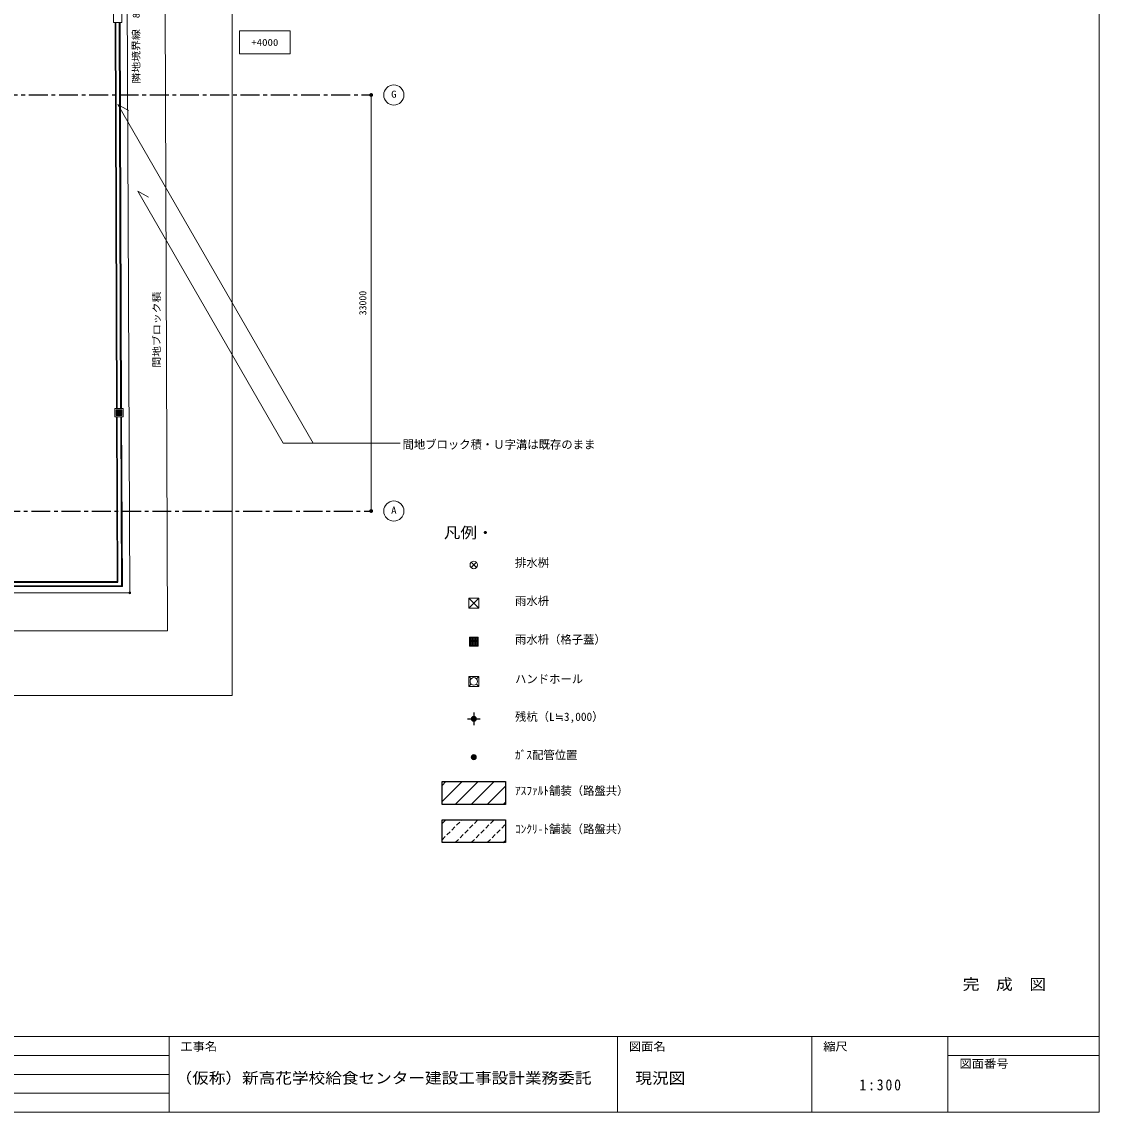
# Model space of a CAD drawing. Units: millimetres at full size, sheet at 1:300, with parts at other scales. Extents: x -120150 to 120150, y -84600 to 84600.
# Drawn here: x 34670 to 120150, y -84600 to 1889 of the extents above; entities that cross this region are included whole.
import ezdxf
from ezdxf.enums import TextEntityAlignment as Align

# ---------------------------------------------------------------- set-up
doc = ezdxf.new("R2010")
doc.units = ezdxf.units.MM
doc.header["$LTSCALE"] = 300
doc.linetypes.add('CHAIN1', pattern=[8, 5, -1, 1, -1])
doc.linetypes.add('DASHED1', pattern=[1.8, 1.2, -0.6])
for name, color, linetype, lineweight in [('0-5_姿線', 7, 'Continuous', 13), ('0-6_文字線', 5, 'Continuous', 13), ('0-8_建具線', 1, 'Continuous', 13), ('0-C_強調線', 4, 'Continuous', 13), ('0-E_その他', 7, 'Continuous', 13), ('0-F_BIHIN', 3, 'Continuous', 13), ('4-5_室別面積', 7, 'Continuous', 18), ('4-A_家具線', 1, 'Continuous', 18), ('F-F_F-Fﾚｲﾔ', 7, 'Continuous', 13)]:
    doc.layers.add(name, color=color, linetype=linetype, lineweight=lineweight)
for name, color, linetype in [('1-5_姿線', 7, 'Continuous'), ('4-1_庇', 7, 'CHAIN1'), ('4-D_強調線', 4, 'Continuous'), ('5-0_補助線', 7, 'Continuous'), ('5-5_三斜面積', 7, 'Continuous'), ('5-6_文字線', 7, 'Continuous'), ('5-9_ハッチ線', 7, 'DASHED1'), ('A-0_残杭', 3, 'CHAIN1')]:
    doc.layers.add(name, color=color, linetype=linetype)
doc.styles.add('ＭＳ ゴシック', font='')
doc.styles.get('ＭＳ ゴシック').set_extended_font_data('MS Gothic')

# ---------------------------------------------------------------- blocks, each defined once
blk = doc.blocks.new('filled_dot')
at = {"color": 0, "linetype": 'Continuous', "lineweight": -2, "const_width": 1.25}
blk.add_lwpolyline([(-0.625, 0, 1), (0.625, 0, 1)], format="xyb", close=True, dxfattribs=at)

msp = doc.modelspace()

# ---------------------------------------------------------------- hatches: boundary and pattern name
at = {"layer": '4-5_室別面積'}
for color, points in [(1, [(70732.1, -53402.2, 1), (70332.1, -53402.2, 1)]), (94, [(70732.1, -56439.3, 1), (70332.1, -56439.3, 1)])]:
    msp.add_hatch(color=color, dxfattribs=at).paths.add_polyline_path(points)
at = {"layer": '5-6_文字線'}
msp.add_hatch(color=94, dxfattribs=at).paths.add_polyline_path([(70707.1, -56439.3, 1), (70357.1, -56439.3, 1)])
at = {"layer": 'A-0_残杭'}
msp.add_hatch(color=1, dxfattribs=at).paths.add_polyline_path([(70707.1, -53402.2, 1), (70357.1, -53402.2, 1)])

# ---------------------------------------------------------------- linework, layer by layer
at = {"layer": '0-5_姿線'}
for p, q in [((43228.1, -43416), (43001.5, 13500.5)), ((-44271.9, -43416), (43228.1, -43416))]:
    msp.add_line(p, q, dxfattribs=at)
for start, end in [(0, 180), (180, 0)]:
    msp.add_arc((43228.1, -43416), 75, start, end, dxfattribs=at)
at = {"layer": '0-6_文字線'}
for centre in [(64187.3, -3915.9), (64187.3, -36915.9)]:
    msp.add_circle(centre, 800, dxfattribs=at)
at = {"layer": '0-8_建具線'}
msp.add_line((62387.3, -36915.9), (62387.3, -3915.9), dxfattribs=at)
at = {"layer": '0-C_強調線'}
for p, q in [((51953.3, 1161.8), (55953.3, 1161.8)), ((51953.3, 1161.8), (51953.3, -638.2)), ((55953.3, 1161.8), (55953.3, -638.2)), ((51953.3, -638.2), (55953.3, -638.2))]:
    msp.add_line(p, q, dxfattribs=at)
at = {"layer": '0-E_その他'}
for p, q in [((120150, -78600), (120150, 84600)), ((-120150, -78600), (120150, -78600)), ((120150, -78600), (120150, -84600)), ((-120150, -84600), (120150, -84600))]:
    msp.add_line(p, q, dxfattribs=at)
at = {"layer": '0-F_BIHIN'}
for p, q in [((46350, -78600), (46350, -84600)), ((81935.3, -78600), (81935.3, -84600)), ((97350, -78600), (97350, -84600)), ((108150, -78600), (108150, -84600)), ((108150, -80100), (120150, -80100))]:
    msp.add_line(p, q, dxfattribs=at)
at = {"layer": '4-1_庇'}
for p, q in [((-22372.9, -3915.9), (62387.3, -3915.9)), ((-29372.9, -36915.9), (62387.3, -36915.9))]:
    msp.add_line(p, q, dxfattribs=at)
at = {"layer": '4-5_室別面積'}
for p, q in [((51348.4, -51553.5), (51348.4, 3546.5)), ((41943.7, 1839.2), (41943.7, 2489.2)), ((42593.7, 1839.2), (41943.7, 1839.2)), ((42189.9, -28795.3), (42067.9, 1839.2)), ((42589.9, -28795.3), (42467.9, 1839.2)), ((42593.7, 2489.2), (42593.7, 1839.2)), ((42276.7, -4670.1), (43122.2, -5158.3)), ((57788.4, -31537.2), (42276.7, -4670.1)), ((43865.6, -11538.8), (44711.1, -12027)), ((55411.6, -31537.2), (43865.6, -11538.8)), ((42059.9, -29445.3), (42059.9, -28795.3)), ((42059.9, -28795.3), (42709.9, -28795.3)), ((42159.9, -28970.3), (42609.9, -28970.3)), ((42159.9, -29045.3), (42609.9, -29045.3)), ((42159.9, -29120.3), (42609.9, -29120.3)), ((42159.9, -29195.3), (42609.9, -29195.3)), ((42159.9, -29270.3), (42609.9, -29270.3)), ((42609.9, -29270.3), (42609.9, -28970.3)), ((42709.9, -28795.3), (42709.9, -29445.3)), ((42709.9, -29445.3), (42059.9, -29445.3)), ((42244.4, -42496), (42192.5, -29445.3)), ((42646, -42896), (42592.5, -29445.3)), ((55411.6, -31537.2), (64695.9, -31537.2)), ((70743.7, -41400.6), (70319.4, -40976.3)), ((70320, -41401), (70744.3, -40976.8)), ((22128.4, -42496), (42244.4, -42496)), ((22128.4, -42896), (42646, -42896)), ((70132.3, -43826.6), (70932.3, -43826.6)), ((70932.5, -44626.6), (70132.5, -43826.6)), ((70932.3, -43826.6), (70932.5, -44626.6)), ((70132.5, -44626.6), (70932.5, -44626.6)), ((-52251.9, -51553.5), (51348.4, -51553.5))]:
    msp.add_line(p, q, dxfattribs=at)
at = {"layer": '4-5_室別面積', "color": 1}
for p, q in [((70182.1, -46926.1), (70182.1, -47626.1)), ((70232.1, -46976.1), (70232.1, -47576.1)), ((70832.1, -46976.1), (70232.1, -46976.1)), ((70832.1, -47076.1), (70232.1, -47076.1)), ((70832.1, -47176.1), (70232.1, -47176.1)), ((70832.1, -47276.1), (70232.1, -47276.1)), ((70832.1, -47376.1), (70232.1, -47376.1)), ((70832.1, -47476.1), (70232.1, -47476.1)), ((70332.1, -46976.1), (70332.1, -47576.1)), ((70432.1, -46976.1), (70432.1, -47576.1)), ((70532.1, -46976.1), (70532.1, -47576.1)), ((70632.1, -46976.1), (70632.1, -47576.1)), ((70732.1, -46976.1), (70732.1, -47576.1)), ((70832.1, -47576.1), (70832.1, -46976.1)), ((70182.1, -47626.1), (70882.1, -47626.1)), ((70232.1, -47576.1), (70832.1, -47576.1))]:
    msp.add_line(p, q, dxfattribs=at)
at = {"layer": '4-5_室別面積', "color": 5}
for p, q in [((70132.9, -50030.9), (70932.9, -50030.9)), ((70132.9, -50030.9), (70319.6, -50217.6)), ((70921.8, -50033.7), (70738.5, -50217.1)), ((70932.9, -50030.9), (70933.1, -50830.9)), ((70137, -50821.8), (70323.4, -50635.4)), ((70933.1, -50830.9), (70742.9, -50640.7))]:
    msp.add_line(p, q, dxfattribs=at)
at = {"layer": '4-5_室別面積'}
for points in [[(-43947.9, -1771.4), (-46947.9, -5200.3), (-46947.9, -46416), (46240.1, -46416), (46015.8, 9905.8)], [(70132.3, -43826.6), (70132.5, -44625.7), (70931.7, -43826.6)]]:
    msp.add_lwpolyline(points, dxfattribs=at)
msp.add_lwpolyline([(42609.9, -29345.3), (42609.9, -28895.3), (42159.9, -28895.3), (42159.9, -29345.3)], close=True, dxfattribs=at)
at = {"layer": '4-5_室別面積', "color": 1}
msp.add_lwpolyline([(70882.1, -47626.1), (70882.1, -46926.1), (70182.1, -46926.1)], dxfattribs=at)
at = {"layer": '4-5_室別面積', "color": 5}
msp.add_lwpolyline([(70132.9, -50030.9), (70133.1, -50830.9), (70933.1, -50830.9)], dxfattribs=at)
at = {"layer": '4-5_室別面積'}
for centre, radius in [((70531.6, -41188.3), 300), ((70532.1, -53402.2), 200)]:
    msp.add_circle(centre, radius, dxfattribs=at)
at = {"layer": '4-5_室別面積', "color": 5}
msp.add_circle((70532.2, -50429.9), 300, dxfattribs=at)
at = {"layer": '4-5_室別面積', "color": 253}
msp.add_circle((70532.1, -56439.3), 200, dxfattribs=at)
at = {"layer": '4-A_家具線'}
msp.add_circle((70532.1, -56439.3), 200, dxfattribs=at)
at = {"layer": '4-D_強調線'}
for p, q in [((42239.9, -28795.3), (42117.9, 1839.2)), ((42539.9, -28795.3), (42417.9, 1839.2)), ((42294.6, -42546), (42242.5, -29445.3)), ((42595.8, -42846), (42542.5, -29445.3)), ((22128.4, -42546), (42294.6, -42546)), ((22128.4, -42846), (42595.8, -42846))]:
    msp.add_line(p, q, dxfattribs=at)
at = {"layer": '5-0_補助線', "color": 4}
msp.add_line((72874, -60181.3), (73049.3, -60005.9), dxfattribs=at)
at = {"layer": '5-0_補助線'}
for points in [[(68014.9, -58367.1), (73049.3, -58367.1), (73049.3, -60181.3), (68014.9, -60181.3)], [(68014.9, -61404.2), (73049.3, -61404.2), (73049.3, -63218.5), (68014.9, -63218.5)]]:
    msp.add_lwpolyline(points, close=True, dxfattribs=at)
at = {"layer": '5-5_三斜面積'}
for p, q in [((68014.9, -58676.4), (68324.2, -58367.1)), ((68014.9, -59949.2), (69597, -58367.1)), ((69055.6, -60181.3), (70869.8, -58367.1)), ((70328.4, -60181.3), (72142.6, -58367.1)), ((71601.2, -60181.3), (73049.3, -58733.1))]:
    msp.add_line(p, q, dxfattribs=at)
at = {"layer": '5-9_ハッチ線'}
for p, q in [((68014.9, -61713.6), (68324.2, -61404.2)), ((68014.9, -62986.4), (69597, -61404.2)), ((69055.6, -63218.5), (70869.8, -61404.2)), ((70328.4, -63218.5), (72142.6, -61404.2)), ((71601.2, -63218.5), (73049.3, -61770.3)), ((72874, -63218.5), (73049.3, -63043.1))]:
    msp.add_line(p, q, dxfattribs=at)
at = {"layer": 'A-0_残杭'}
for p, q in [((70032.1, -53402.2), (71032.1, -53402.2)), ((70532.1, -52902.2), (70532.1, -53902.2))]:
    msp.add_line(p, q, dxfattribs=at)
at = {"layer": 'F-F_F-Fﾚｲﾔ'}
for p, q in [((46350, -78600), (46350, -84600)), ((17850, -81600), (46350, -81600))]:
    msp.add_line(p, q, dxfattribs=at)
at = {"layer": 'F-F_F-Fﾚｲﾔ', "color": 4}
for p, q in [((17850, -80100), (46350, -80100)), ((17850, -83100), (46350, -83100))]:
    msp.add_line(p, q, dxfattribs=at)

# ---------------------------------------------------------------- block references
at = {"layer": '0-8_建具線', "xscale": 120, "yscale": 120}
for p, rotation in [((62387.3, -3915.9), 90), ((62387.3, -36915.9), 270)]:
    msp.add_blockref('filled_dot', p, dxfattribs=dict(at, rotation=rotation))

# ---------------------------------------------------------------- texts
at = {"layer": '0-6_文字線', "style": 'ＭＳ ゴシック', "width": 1.15}
for s, rotation, p in [('隣地境界線  85.355', 90.228, (44196.6, -3006.2)), ('間地ブロック積', 90, (45813.8, -25549.6))]:
    msp.add_text(s, height=549.9, rotation=rotation, dxfattribs=at).set_placement(p, align=Align.BOTTOM_LEFT)
for s, p in [('+4000', (52873.8, -186.8)), ('G', (63971.7, -4290.9)), ('A', (63971.7, -37290.9))]:
    msp.add_text(s, height=549.9, dxfattribs=at).set_placement(p, align=Align.BOTTOM_LEFT)
at = {"layer": '0-8_建具線', "style": 'ＭＳ ゴシック'}
msp.add_text('33000', height=569.6, rotation=90, dxfattribs=at).set_placement((62175.8, -21387.2), align=Align.BOTTOM_LEFT)
at = {"layer": '0-F_BIHIN', "style": 'ＭＳ ゴシック', "width": 1.1}
for s, p in [('工事名', (47250, -79910.6)), ('図面名', (82835.3, -79910.6)), ('縮尺', (98250, -79910.6)), ('図面番号', (109062.6, -81279.5))]:
    msp.add_text(s, height=648.8, dxfattribs=at).set_placement(p, align=Align.BOTTOM_LEFT)
at = {"layer": '1-5_姿線', "style": 'ＭＳ ゴシック', "width": 1.1}
for s, p in [('完\u3000成\u3000図', (109330.7, -75158.8)), ('（仮称）新高花学校給食センター建設工事設計業務委託', (46863.1, -82595)), ('現況図', (83347.2, -82607.4))]:
    msp.add_text(s, height=879.8, dxfattribs=at).set_placement(p, align=Align.BOTTOM_LEFT)
at = {"layer": '1-5_姿線', "insert": (101126.3, -82881.5), "char_height": 879.8, "attachment_point": 7, "style": 'ＭＳ ゴシック'}
msp.add_mtext('\\T1.28;\\W0.9;1:300', dxfattribs=at)
at = {"layer": '4-5_室別面積', "style": 'ＭＳ ゴシック', "width": 1.1}
msp.add_text('凡例・', height=879.8, dxfattribs=at).set_placement((68147.6, -39336.8), align=Align.BOTTOM_LEFT)
at = {"layer": '5-0_補助線', "style": 'ＭＳ ゴシック'}
for s, p in [('排水桝', (73801.1, -41547.6)), ('雨水枡', (73801.1, -44584.7)), ('雨水枡（格子蓋）', (73801.1, -47634.7)), ('ハンドホール', (73805.3, -50772.9)), ('残杭（L≒3,000）', (73801.1, -53760.7)), ('ｶﾞｽ配管位置', (73801.1, -56797.9)), ('ｱｽﾌｧﾙﾄ舗装（路盤共）', (73801.1, -59632.8)), ('ｺﾝｸﾘ-ﾄ舗装（路盤共）', (73801.1, -62669.9))]:
    msp.add_text(s, height=659.8, dxfattribs=at).set_placement(p, align=Align.BOTTOM_LEFT)
at = {"layer": '5-6_文字線', "style": 'ＭＳ ゴシック'}
msp.add_text('間地ブロック積・Ｕ字溝は既存のまま', height=659.8, dxfattribs=at).set_placement((64875.3, -32170.9), align=Align.BOTTOM_LEFT)

doc.saveas('drawing.dxf')
